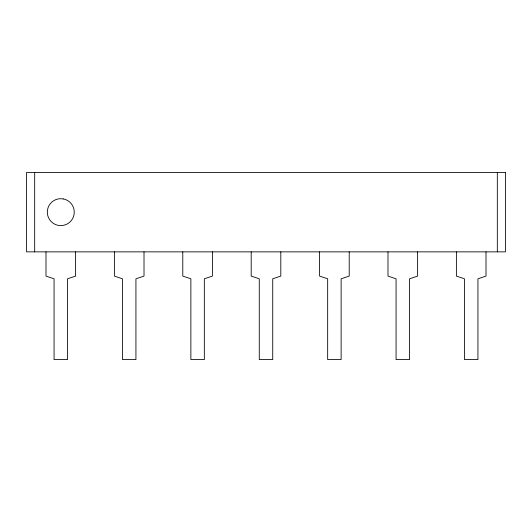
<?xml version="1.0" encoding="UTF-8"?>
<svg xmlns="http://www.w3.org/2000/svg" width="532" height="532" viewBox="0 0 532 532"><rect width="100%" height="100%" fill="white"/><g stroke="black" fill="none" stroke-linecap="round" stroke-linejoin="round"><path stroke-width="0.8" d="M497.32 172.421L497.32 251.862M486.009 251.862L486.009 276.101L477.936 278.795L477.936 359.579L464.469 359.579L464.469 278.795L456.389 276.101L456.389 251.862M417.613 251.862L417.613 276.101L409.534 278.795L409.534 359.579L396.067 359.579L396.067 278.795L387.988 276.101L387.988 251.862M349.211 251.862L349.211 276.101L341.132 278.795L341.132 359.579L327.665 359.579L327.665 278.795L319.586 276.101L319.586 251.862M280.81 251.862L280.81 276.101L272.73 278.795L272.73 359.579L259.27 359.579L259.27 278.795L251.19 276.101L251.19 251.862M212.414 251.862L212.414 276.101L204.335 278.795L204.335 359.579L190.868 359.579L190.868 278.795L182.789 276.101L182.789 251.862M144.012 251.862L144.012 276.101L135.933 278.795L135.933 359.579L122.466 359.579L122.466 278.795L114.387 276.101L114.387 251.862M75.611 251.862L75.611 276.101L67.531 278.795L67.531 359.579L54.065 359.579L54.065 278.795L45.991 276.101L45.991 251.862M34.68 172.421L34.68 251.862M505.4 172.421L26.6 172.421L26.6 251.862L505.4 251.862L505.4 172.421M63.268 198.908L59.757 198.715A13.466 13.466 0 0 0 58.334 225.382L61.845 225.568A13.466 13.466 0 0 0 63.268 198.908"/></g></svg>
